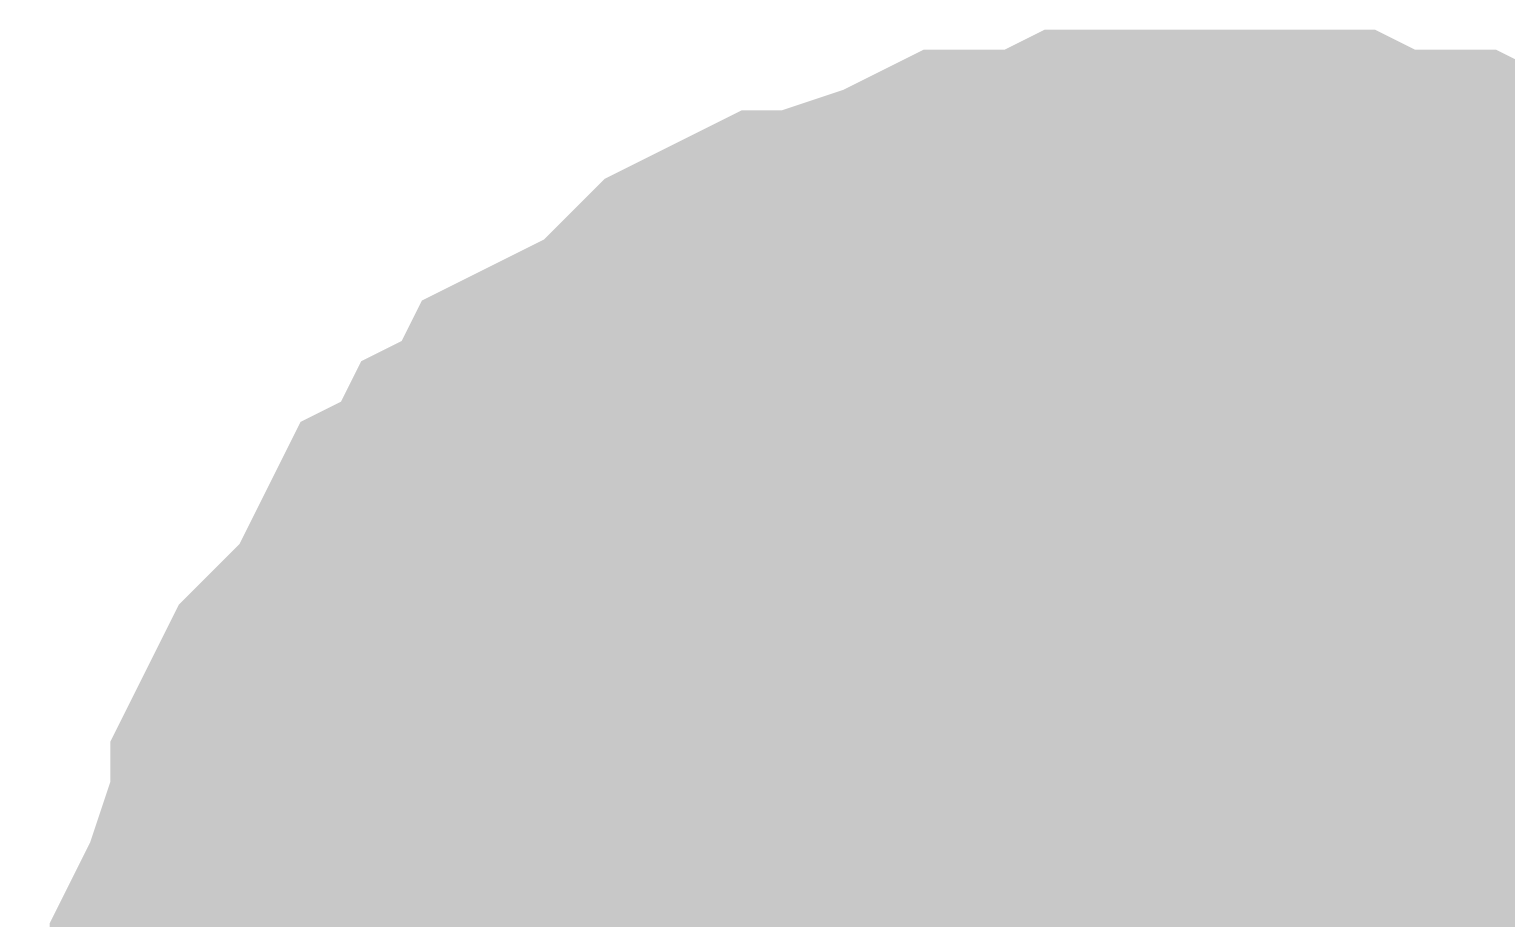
# Model space of a CAD drawing. Header units: inches. Extents: x 0 to 432, y 0 to 280.
# Drawn here: x 83.171 to 83.991, y 208.431 to 208.925 of the extents above; entities that cross this region are included whole.
import ezdxf

# ---------------------------------------------------------------- set-up
doc = ezdxf.new("R2010")
doc.units = ezdxf.units.IN
doc.layers.add('Sheet', color=255, linetype='Continuous')

msp = doc.modelspace()

# ---------------------------------------------------------------- linework, layer by layer
at = {"layer": 'Sheet'}
for points in [[(83.32096, 208.26979, 0.29972, 0.29972, 0), (83.32096, 208.29225, 0.29972, 0.29972, 0), (83.32096, 208.32594, 0.29972, 0.29972, 0), (83.33219, 208.3484, 0.29972, 0.29972, 0), (83.33219, 208.37086, 0.29972, 0.29972, 0), (83.33219, 208.39332, 0.29972, 0.29972, 0), (83.34342, 208.41578, 0.29972, 0.29972, 0), (83.35465, 208.44947, 0.29972, 0.29972, 0), (83.36588, 208.47193, 0.29972, 0.29972, 0), (83.36588, 208.49439, 0.29972, 0.29972, 0), (83.37711, 208.51685, 0.29972, 0.29972, 0), (83.38834, 208.52808, 0.29972, 0.29972, 0), (83.4108, 208.55054, 0.29972, 0.29972, 0), (83.42203, 208.573, 0.29972, 0.29972, 0), (83.43327, 208.59546, 0.29972, 0.29972, 0), (83.45573, 208.60669, 0.29972, 0.29972, 0), (83.46696, 208.62915, 0.29972, 0.29972, 0), (83.48942, 208.64038, 0.29972, 0.29972, 0), (83.50065, 208.66284, 0.29972, 0.29972, 0), (83.52311, 208.67407, 0.29972, 0.29972, 0), (83.54557, 208.6853, 0.29972, 0.29972, 0), (83.56803, 208.70776, 0.29972, 0.29972, 0), (83.57927, 208.71899, 0.29972, 0.29972, 0), (83.60173, 208.73022, 0.29972, 0.29972, 0), (83.62419, 208.73022, 0.29972, 0.29972, 0), (83.64665, 208.74145, 0.29972, 0.29972, 0), (83.68034, 208.75268, 0.29972, 0.29972, 0), (83.7028, 208.76391, 0.29972, 0.29972, 0), (83.72527, 208.76391, 0.29972, 0.29972, 0), (83.74773, 208.76391, 0.29972, 0.29972, 0), (83.77019, 208.77514, 0.29972, 0.29972, 0), (83.80388, 208.77514, 0.29972, 0.29972, 0), (83.82634, 208.77514, 0.29972, 0.29972, 0)], [(83.32096, 208.26979, 0.29972, 0.29972, 0), (83.32096, 208.29225, 0.29972, 0.29972, 0), (83.32096, 208.32594, 0.29972, 0.29972, 0), (83.33219, 208.3484, 0.29972, 0.29972, 0), (83.33219, 208.37086, 0.29972, 0.29972, 0), (83.33219, 208.39332, 0.29972, 0.29972, 0), (83.34342, 208.41578, 0.29972, 0.29972, 0), (83.35465, 208.44947, 0.29972, 0.29972, 0), (83.36588, 208.47193, 0.29972, 0.29972, 0), (83.36588, 208.49439, 0.29972, 0.29972, 0), (83.37711, 208.51685, 0.29972, 0.29972, 0), (83.38834, 208.52808, 0.29972, 0.29972, 0), (83.4108, 208.55054, 0.29972, 0.29972, 0), (83.42203, 208.573, 0.29972, 0.29972, 0), (83.43327, 208.59546, 0.29972, 0.29972, 0), (83.45573, 208.60669, 0.29972, 0.29972, 0), (83.46696, 208.62915, 0.29972, 0.29972, 0), (83.48942, 208.64038, 0.29972, 0.29972, 0), (83.50065, 208.66284, 0.29972, 0.29972, 0), (83.52311, 208.67407, 0.29972, 0.29972, 0), (83.54557, 208.6853, 0.29972, 0.29972, 0), (83.56803, 208.70776, 0.29972, 0.29972, 0), (83.57927, 208.71899, 0.29972, 0.29972, 0), (83.60173, 208.73022, 0.29972, 0.29972, 0), (83.62419, 208.73022, 0.29972, 0.29972, 0), (83.64665, 208.74145, 0.29972, 0.29972, 0), (83.68034, 208.75268, 0.29972, 0.29972, 0), (83.7028, 208.76391, 0.29972, 0.29972, 0), (83.72527, 208.76391, 0.29972, 0.29972, 0), (83.74773, 208.76391, 0.29972, 0.29972, 0), (83.77019, 208.77514, 0.29972, 0.29972, 0), (83.80388, 208.77514, 0.29972, 0.29972, 0), (83.82634, 208.77514, 0.29972, 0.29972, 0)], [(83.32096, 208.26979, 0.29972, 0.29972, 0), (83.32096, 208.29225, 0.29972, 0.29972, 0), (83.32096, 208.32594, 0.29972, 0.29972, 0), (83.33219, 208.3484, 0.29972, 0.29972, 0), (83.33219, 208.37086, 0.29972, 0.29972, 0), (83.33219, 208.39332, 0.29972, 0.29972, 0), (83.34342, 208.41578, 0.29972, 0.29972, 0), (83.35465, 208.44947, 0.29972, 0.29972, 0), (83.36588, 208.47193, 0.29972, 0.29972, 0), (83.36588, 208.49439, 0.29972, 0.29972, 0), (83.37711, 208.51685, 0.29972, 0.29972, 0), (83.38834, 208.52808, 0.29972, 0.29972, 0), (83.4108, 208.55054, 0.29972, 0.29972, 0), (83.42203, 208.573, 0.29972, 0.29972, 0), (83.43327, 208.59546, 0.29972, 0.29972, 0), (83.45573, 208.60669, 0.29972, 0.29972, 0), (83.46696, 208.62915, 0.29972, 0.29972, 0), (83.48942, 208.64038, 0.29972, 0.29972, 0), (83.50065, 208.66284, 0.29972, 0.29972, 0), (83.52311, 208.67407, 0.29972, 0.29972, 0), (83.54557, 208.6853, 0.29972, 0.29972, 0), (83.56803, 208.70776, 0.29972, 0.29972, 0), (83.57927, 208.71899, 0.29972, 0.29972, 0), (83.60173, 208.73022, 0.29972, 0.29972, 0), (83.62419, 208.73022, 0.29972, 0.29972, 0), (83.64665, 208.74145, 0.29972, 0.29972, 0), (83.68034, 208.75268, 0.29972, 0.29972, 0), (83.7028, 208.76391, 0.29972, 0.29972, 0), (83.72527, 208.76391, 0.29972, 0.29972, 0), (83.74773, 208.76391, 0.29972, 0.29972, 0), (83.77019, 208.77514, 0.29972, 0.29972, 0), (83.80388, 208.77514, 0.29972, 0.29972, 0), (83.82634, 208.77514, 0.29972, 0.29972, 0)], [(83.32096, 208.26979, 0.29972, 0.29972, 0), (83.32096, 208.29225, 0.29972, 0.29972, 0), (83.32096, 208.32594, 0.29972, 0.29972, 0), (83.33219, 208.3484, 0.29972, 0.29972, 0), (83.33219, 208.37086, 0.29972, 0.29972, 0), (83.33219, 208.39332, 0.29972, 0.29972, 0), (83.34342, 208.41578, 0.29972, 0.29972, 0), (83.35465, 208.44947, 0.29972, 0.29972, 0), (83.36588, 208.47193, 0.29972, 0.29972, 0), (83.36588, 208.49439, 0.29972, 0.29972, 0), (83.37711, 208.51685, 0.29972, 0.29972, 0), (83.38834, 208.52808, 0.29972, 0.29972, 0), (83.4108, 208.55054, 0.29972, 0.29972, 0), (83.42203, 208.573, 0.29972, 0.29972, 0), (83.43327, 208.59546, 0.29972, 0.29972, 0), (83.45573, 208.60669, 0.29972, 0.29972, 0), (83.46696, 208.62915, 0.29972, 0.29972, 0), (83.48942, 208.64038, 0.29972, 0.29972, 0), (83.50065, 208.66284, 0.29972, 0.29972, 0), (83.52311, 208.67407, 0.29972, 0.29972, 0), (83.54557, 208.6853, 0.29972, 0.29972, 0), (83.56803, 208.70776, 0.29972, 0.29972, 0), (83.57927, 208.71899, 0.29972, 0.29972, 0), (83.60173, 208.73022, 0.29972, 0.29972, 0), (83.62419, 208.73022, 0.29972, 0.29972, 0), (83.64665, 208.74145, 0.29972, 0.29972, 0), (83.68034, 208.75268, 0.29972, 0.29972, 0), (83.7028, 208.76391, 0.29972, 0.29972, 0), (83.72527, 208.76391, 0.29972, 0.29972, 0), (83.74773, 208.76391, 0.29972, 0.29972, 0), (83.77019, 208.77514, 0.29972, 0.29972, 0), (83.80388, 208.77514, 0.29972, 0.29972, 0), (83.82634, 208.77514, 0.29972, 0.29972, 0)], [(83.32096, 208.26979, 0.29972, 0.29972, 0), (83.32096, 208.29225, 0.29972, 0.29972, 0), (83.32096, 208.32594, 0.29972, 0.29972, 0), (83.33219, 208.3484, 0.29972, 0.29972, 0), (83.33219, 208.37086, 0.29972, 0.29972, 0), (83.33219, 208.39332, 0.29972, 0.29972, 0), (83.34342, 208.41578, 0.29972, 0.29972, 0), (83.35465, 208.44947, 0.29972, 0.29972, 0), (83.36588, 208.47193, 0.29972, 0.29972, 0), (83.36588, 208.49439, 0.29972, 0.29972, 0), (83.37711, 208.51685, 0.29972, 0.29972, 0), (83.38834, 208.52808, 0.29972, 0.29972, 0), (83.4108, 208.55054, 0.29972, 0.29972, 0), (83.42203, 208.573, 0.29972, 0.29972, 0), (83.43327, 208.59546, 0.29972, 0.29972, 0), (83.45573, 208.60669, 0.29972, 0.29972, 0), (83.46696, 208.62915, 0.29972, 0.29972, 0), (83.48942, 208.64038, 0.29972, 0.29972, 0), (83.50065, 208.66284, 0.29972, 0.29972, 0), (83.52311, 208.67407, 0.29972, 0.29972, 0), (83.54557, 208.6853, 0.29972, 0.29972, 0), (83.56803, 208.70776, 0.29972, 0.29972, 0), (83.57927, 208.71899, 0.29972, 0.29972, 0), (83.60173, 208.73022, 0.29972, 0.29972, 0), (83.62419, 208.73022, 0.29972, 0.29972, 0), (83.64665, 208.74145, 0.29972, 0.29972, 0), (83.68034, 208.75268, 0.29972, 0.29972, 0), (83.7028, 208.76391, 0.29972, 0.29972, 0), (83.72527, 208.76391, 0.29972, 0.29972, 0), (83.74773, 208.76391, 0.29972, 0.29972, 0), (83.77019, 208.77514, 0.29972, 0.29972, 0), (83.80388, 208.77514, 0.29972, 0.29972, 0), (83.82634, 208.77514, 0.29972, 0.29972, 0)], [(83.32096, 208.26979, 0.29972, 0.29972, 0), (83.32096, 208.29225, 0.29972, 0.29972, 0), (83.32096, 208.32594, 0.29972, 0.29972, 0), (83.33219, 208.3484, 0.29972, 0.29972, 0), (83.33219, 208.37086, 0.29972, 0.29972, 0), (83.33219, 208.39332, 0.29972, 0.29972, 0), (83.34342, 208.41578, 0.29972, 0.29972, 0), (83.35465, 208.44947, 0.29972, 0.29972, 0), (83.36588, 208.47193, 0.29972, 0.29972, 0), (83.36588, 208.49439, 0.29972, 0.29972, 0), (83.37711, 208.51685, 0.29972, 0.29972, 0), (83.38834, 208.52808, 0.29972, 0.29972, 0), (83.4108, 208.55054, 0.29972, 0.29972, 0), (83.42203, 208.573, 0.29972, 0.29972, 0), (83.43327, 208.59546, 0.29972, 0.29972, 0), (83.45573, 208.60669, 0.29972, 0.29972, 0), (83.46696, 208.62915, 0.29972, 0.29972, 0), (83.48942, 208.64038, 0.29972, 0.29972, 0), (83.50065, 208.66284, 0.29972, 0.29972, 0), (83.52311, 208.67407, 0.29972, 0.29972, 0), (83.54557, 208.6853, 0.29972, 0.29972, 0), (83.56803, 208.70776, 0.29972, 0.29972, 0), (83.57927, 208.71899, 0.29972, 0.29972, 0), (83.60173, 208.73022, 0.29972, 0.29972, 0), (83.62419, 208.73022, 0.29972, 0.29972, 0), (83.64665, 208.74145, 0.29972, 0.29972, 0), (83.68034, 208.75268, 0.29972, 0.29972, 0), (83.7028, 208.76391, 0.29972, 0.29972, 0), (83.72527, 208.76391, 0.29972, 0.29972, 0), (83.74773, 208.76391, 0.29972, 0.29972, 0), (83.77019, 208.77514, 0.29972, 0.29972, 0), (83.80388, 208.77514, 0.29972, 0.29972, 0), (83.82634, 208.77514, 0.29972, 0.29972, 0)], [(83.82634, 208.77514, 0.29972, 0.29972, 0), (83.82634, 208.77514, 0.29972, 0.29972, 0)], [(83.82634, 208.77514, 0.29972, 0.29972, 0), (83.8488, 208.77514, 0.29972, 0.29972, 0), (83.8825, 208.77514, 0.29972, 0.29972, 0), (83.90496, 208.76391, 0.29972, 0.29972, 0), (83.92742, 208.76391, 0.29972, 0.29972, 0), (83.94988, 208.76391, 0.29972, 0.29972, 0), (83.97234, 208.75268, 0.29972, 0.29972, 0), (84.00603, 208.74145, 0.29972, 0.29972, 0), (84.0285, 208.73022, 0.29972, 0.29972, 0), (84.05096, 208.73022, 0.29972, 0.29972, 0), (84.07342, 208.71899, 0.29972, 0.29972, 0), (84.08465, 208.70776, 0.29972, 0.29972, 0), (84.10711, 208.6853, 0.29972, 0.29972, 0), (84.12957, 208.67407, 0.29972, 0.29972, 0), (84.15203, 208.66284, 0.29972, 0.29972, 0)], [(83.82634, 208.77514, 0.29972, 0.29972, 0), (83.82634, 208.77514, 0.29972, 0.29972, 0)], [(83.82634, 208.77514, 0.29972, 0.29972, 0), (83.8488, 208.77514, 0.29972, 0.29972, 0), (83.8825, 208.77514, 0.29972, 0.29972, 0), (83.90496, 208.76391, 0.29972, 0.29972, 0), (83.92742, 208.76391, 0.29972, 0.29972, 0), (83.94988, 208.76391, 0.29972, 0.29972, 0), (83.97234, 208.75268, 0.29972, 0.29972, 0), (84.00603, 208.74145, 0.29972, 0.29972, 0), (84.0285, 208.73022, 0.29972, 0.29972, 0), (84.05096, 208.73022, 0.29972, 0.29972, 0), (84.07342, 208.71899, 0.29972, 0.29972, 0), (84.08465, 208.70776, 0.29972, 0.29972, 0), (84.10711, 208.6853, 0.29972, 0.29972, 0), (84.12957, 208.67407, 0.29972, 0.29972, 0), (84.15203, 208.66284, 0.29972, 0.29972, 0)], [(83.82634, 208.77514, 0.29972, 0.29972, 0), (83.82634, 208.77514, 0.29972, 0.29972, 0)], [(83.82634, 208.77514, 0.29972, 0.29972, 0), (83.8488, 208.77514, 0.29972, 0.29972, 0), (83.8825, 208.77514, 0.29972, 0.29972, 0), (83.90496, 208.76391, 0.29972, 0.29972, 0), (83.92742, 208.76391, 0.29972, 0.29972, 0), (83.94988, 208.76391, 0.29972, 0.29972, 0), (83.97234, 208.75268, 0.29972, 0.29972, 0), (84.00603, 208.74145, 0.29972, 0.29972, 0), (84.0285, 208.73022, 0.29972, 0.29972, 0), (84.05096, 208.73022, 0.29972, 0.29972, 0), (84.07342, 208.71899, 0.29972, 0.29972, 0), (84.08465, 208.70776, 0.29972, 0.29972, 0), (84.10711, 208.6853, 0.29972, 0.29972, 0), (84.12957, 208.67407, 0.29972, 0.29972, 0), (84.15203, 208.66284, 0.29972, 0.29972, 0)], [(83.82634, 208.77514, 0.29972, 0.29972, 0), (83.82634, 208.77514, 0.29972, 0.29972, 0)], [(83.82634, 208.77514, 0.29972, 0.29972, 0), (83.8488, 208.77514, 0.29972, 0.29972, 0), (83.8825, 208.77514, 0.29972, 0.29972, 0), (83.90496, 208.76391, 0.29972, 0.29972, 0), (83.92742, 208.76391, 0.29972, 0.29972, 0), (83.94988, 208.76391, 0.29972, 0.29972, 0), (83.97234, 208.75268, 0.29972, 0.29972, 0), (84.00603, 208.74145, 0.29972, 0.29972, 0), (84.0285, 208.73022, 0.29972, 0.29972, 0), (84.05096, 208.73022, 0.29972, 0.29972, 0), (84.07342, 208.71899, 0.29972, 0.29972, 0), (84.08465, 208.70776, 0.29972, 0.29972, 0), (84.10711, 208.6853, 0.29972, 0.29972, 0), (84.12957, 208.67407, 0.29972, 0.29972, 0), (84.15203, 208.66284, 0.29972, 0.29972, 0)], [(83.82634, 208.77514, 0.29972, 0.29972, 0), (83.82634, 208.77514, 0.29972, 0.29972, 0)], [(83.82634, 208.77514, 0.29972, 0.29972, 0), (83.8488, 208.77514, 0.29972, 0.29972, 0), (83.8825, 208.77514, 0.29972, 0.29972, 0), (83.90496, 208.76391, 0.29972, 0.29972, 0), (83.92742, 208.76391, 0.29972, 0.29972, 0), (83.94988, 208.76391, 0.29972, 0.29972, 0), (83.97234, 208.75268, 0.29972, 0.29972, 0), (84.00603, 208.74145, 0.29972, 0.29972, 0), (84.0285, 208.73022, 0.29972, 0.29972, 0), (84.05096, 208.73022, 0.29972, 0.29972, 0), (84.07342, 208.71899, 0.29972, 0.29972, 0), (84.08465, 208.70776, 0.29972, 0.29972, 0), (84.10711, 208.6853, 0.29972, 0.29972, 0), (84.12957, 208.67407, 0.29972, 0.29972, 0), (84.15203, 208.66284, 0.29972, 0.29972, 0)], [(83.82634, 208.77514, 0.29972, 0.29972, 0), (83.82634, 208.77514, 0.29972, 0.29972, 0)], [(83.82634, 208.77514, 0.29972, 0.29972, 0), (83.8488, 208.77514, 0.29972, 0.29972, 0), (83.8825, 208.77514, 0.29972, 0.29972, 0), (83.90496, 208.76391, 0.29972, 0.29972, 0), (83.92742, 208.76391, 0.29972, 0.29972, 0), (83.94988, 208.76391, 0.29972, 0.29972, 0), (83.97234, 208.75268, 0.29972, 0.29972, 0), (84.00603, 208.74145, 0.29972, 0.29972, 0), (84.0285, 208.73022, 0.29972, 0.29972, 0), (84.05096, 208.73022, 0.29972, 0.29972, 0), (84.07342, 208.71899, 0.29972, 0.29972, 0), (84.08465, 208.70776, 0.29972, 0.29972, 0), (84.10711, 208.6853, 0.29972, 0.29972, 0), (84.12957, 208.67407, 0.29972, 0.29972, 0), (84.15203, 208.66284, 0.29972, 0.29972, 0)], [(83.33219, 208.37086, 0.09906, 0.09906, 0), (83.33219, 208.39332, 0.09906, 0.09906, 0), (83.34342, 208.41578, 0.09906, 0.09906, 0), (83.35465, 208.44947, 0.09906, 0.09906, 0), (83.36588, 208.47193, 0.09906, 0.09906, 0), (83.36588, 208.49439, 0.09906, 0.09906, 0), (83.37711, 208.51685, 0.09906, 0.09906, 0), (83.38834, 208.52808, 0.09906, 0.09906, 0), (83.4108, 208.55054, 0.09906, 0.09906, 0), (83.42203, 208.573, 0.09906, 0.09906, 0), (83.43327, 208.59546, 0.09906, 0.09906, 0), (83.45573, 208.60669, 0.09906, 0.09906, 0), (83.46696, 208.62915, 0.09906, 0.09906, 0), (83.48942, 208.64038, 0.09906, 0.09906, 0), (83.50065, 208.66284, 0.09906, 0.09906, 0), (83.52311, 208.67407, 0.09906, 0.09906, 0), (83.54557, 208.6853, 0.09906, 0.09906, 0), (83.56803, 208.70776, 0.09906, 0.09906, 0), (83.57927, 208.71899, 0.09906, 0.09906, 0), (83.60173, 208.73022, 0.09906, 0.09906, 0), (83.62419, 208.73022, 0.09906, 0.09906, 0), (83.64665, 208.74145, 0.09906, 0.09906, 0), (83.68034, 208.75268, 0.09906, 0.09906, 0), (83.7028, 208.76391, 0.09906, 0.09906, 0), (83.72527, 208.76391, 0.09906, 0.09906, 0), (83.74773, 208.76391, 0.09906, 0.09906, 0), (83.77019, 208.77514, 0.09906, 0.09906, 0), (83.80388, 208.77514, 0.09906, 0.09906, 0), (83.82634, 208.77514, 0.09906, 0.09906, 0)], [(83.33219, 208.37086, 0.09906, 0.09906, 0), (83.33219, 208.39332, 0.09906, 0.09906, 0), (83.34342, 208.41578, 0.09906, 0.09906, 0), (83.35465, 208.44947, 0.09906, 0.09906, 0), (83.36588, 208.47193, 0.09906, 0.09906, 0), (83.36588, 208.49439, 0.09906, 0.09906, 0), (83.37711, 208.51685, 0.09906, 0.09906, 0), (83.38834, 208.52808, 0.09906, 0.09906, 0), (83.4108, 208.55054, 0.09906, 0.09906, 0), (83.42203, 208.573, 0.09906, 0.09906, 0), (83.43327, 208.59546, 0.09906, 0.09906, 0), (83.45573, 208.60669, 0.09906, 0.09906, 0), (83.46696, 208.62915, 0.09906, 0.09906, 0), (83.48942, 208.64038, 0.09906, 0.09906, 0), (83.50065, 208.66284, 0.09906, 0.09906, 0), (83.52311, 208.67407, 0.09906, 0.09906, 0), (83.54557, 208.6853, 0.09906, 0.09906, 0), (83.56803, 208.70776, 0.09906, 0.09906, 0), (83.57927, 208.71899, 0.09906, 0.09906, 0), (83.60173, 208.73022, 0.09906, 0.09906, 0), (83.62419, 208.73022, 0.09906, 0.09906, 0), (83.64665, 208.74145, 0.09906, 0.09906, 0), (83.68034, 208.75268, 0.09906, 0.09906, 0), (83.7028, 208.76391, 0.09906, 0.09906, 0), (83.72527, 208.76391, 0.09906, 0.09906, 0), (83.74773, 208.76391, 0.09906, 0.09906, 0), (83.77019, 208.77514, 0.09906, 0.09906, 0), (83.80388, 208.77514, 0.09906, 0.09906, 0), (83.82634, 208.77514, 0.09906, 0.09906, 0)], [(83.33219, 208.37086, 0.09906, 0.09906, 0), (83.33219, 208.39332, 0.09906, 0.09906, 0), (83.34342, 208.41578, 0.09906, 0.09906, 0), (83.35465, 208.44947, 0.09906, 0.09906, 0), (83.36588, 208.47193, 0.09906, 0.09906, 0), (83.36588, 208.49439, 0.09906, 0.09906, 0), (83.37711, 208.51685, 0.09906, 0.09906, 0), (83.38834, 208.52808, 0.09906, 0.09906, 0), (83.4108, 208.55054, 0.09906, 0.09906, 0), (83.42203, 208.573, 0.09906, 0.09906, 0), (83.43327, 208.59546, 0.09906, 0.09906, 0), (83.45573, 208.60669, 0.09906, 0.09906, 0), (83.46696, 208.62915, 0.09906, 0.09906, 0), (83.48942, 208.64038, 0.09906, 0.09906, 0), (83.50065, 208.66284, 0.09906, 0.09906, 0), (83.52311, 208.67407, 0.09906, 0.09906, 0), (83.54557, 208.6853, 0.09906, 0.09906, 0), (83.56803, 208.70776, 0.09906, 0.09906, 0), (83.57927, 208.71899, 0.09906, 0.09906, 0), (83.60173, 208.73022, 0.09906, 0.09906, 0), (83.62419, 208.73022, 0.09906, 0.09906, 0), (83.64665, 208.74145, 0.09906, 0.09906, 0), (83.68034, 208.75268, 0.09906, 0.09906, 0), (83.7028, 208.76391, 0.09906, 0.09906, 0), (83.72527, 208.76391, 0.09906, 0.09906, 0), (83.74773, 208.76391, 0.09906, 0.09906, 0), (83.77019, 208.77514, 0.09906, 0.09906, 0), (83.80388, 208.77514, 0.09906, 0.09906, 0), (83.82634, 208.77514, 0.09906, 0.09906, 0)], [(83.33219, 208.37086, 0.09906, 0.09906, 0), (83.33219, 208.39332, 0.09906, 0.09906, 0), (83.34342, 208.41578, 0.09906, 0.09906, 0), (83.35465, 208.44947, 0.09906, 0.09906, 0), (83.36588, 208.47193, 0.09906, 0.09906, 0), (83.36588, 208.49439, 0.09906, 0.09906, 0), (83.37711, 208.51685, 0.09906, 0.09906, 0), (83.38834, 208.52808, 0.09906, 0.09906, 0), (83.4108, 208.55054, 0.09906, 0.09906, 0), (83.42203, 208.573, 0.09906, 0.09906, 0), (83.43327, 208.59546, 0.09906, 0.09906, 0), (83.45573, 208.60669, 0.09906, 0.09906, 0), (83.46696, 208.62915, 0.09906, 0.09906, 0), (83.48942, 208.64038, 0.09906, 0.09906, 0), (83.50065, 208.66284, 0.09906, 0.09906, 0), (83.52311, 208.67407, 0.09906, 0.09906, 0), (83.54557, 208.6853, 0.09906, 0.09906, 0), (83.56803, 208.70776, 0.09906, 0.09906, 0), (83.57927, 208.71899, 0.09906, 0.09906, 0), (83.60173, 208.73022, 0.09906, 0.09906, 0), (83.62419, 208.73022, 0.09906, 0.09906, 0), (83.64665, 208.74145, 0.09906, 0.09906, 0), (83.68034, 208.75268, 0.09906, 0.09906, 0), (83.7028, 208.76391, 0.09906, 0.09906, 0), (83.72527, 208.76391, 0.09906, 0.09906, 0), (83.74773, 208.76391, 0.09906, 0.09906, 0), (83.77019, 208.77514, 0.09906, 0.09906, 0), (83.80388, 208.77514, 0.09906, 0.09906, 0), (83.82634, 208.77514, 0.09906, 0.09906, 0)], [(83.33219, 208.37086, 0.09906, 0.09906, 0), (83.33219, 208.39332, 0.09906, 0.09906, 0), (83.34342, 208.41578, 0.09906, 0.09906, 0), (83.35465, 208.44947, 0.09906, 0.09906, 0), (83.36588, 208.47193, 0.09906, 0.09906, 0), (83.36588, 208.49439, 0.09906, 0.09906, 0), (83.37711, 208.51685, 0.09906, 0.09906, 0), (83.38834, 208.52808, 0.09906, 0.09906, 0), (83.4108, 208.55054, 0.09906, 0.09906, 0), (83.42203, 208.573, 0.09906, 0.09906, 0), (83.43327, 208.59546, 0.09906, 0.09906, 0), (83.45573, 208.60669, 0.09906, 0.09906, 0), (83.46696, 208.62915, 0.09906, 0.09906, 0), (83.48942, 208.64038, 0.09906, 0.09906, 0), (83.50065, 208.66284, 0.09906, 0.09906, 0), (83.52311, 208.67407, 0.09906, 0.09906, 0), (83.54557, 208.6853, 0.09906, 0.09906, 0), (83.56803, 208.70776, 0.09906, 0.09906, 0), (83.57927, 208.71899, 0.09906, 0.09906, 0), (83.60173, 208.73022, 0.09906, 0.09906, 0), (83.62419, 208.73022, 0.09906, 0.09906, 0), (83.64665, 208.74145, 0.09906, 0.09906, 0), (83.68034, 208.75268, 0.09906, 0.09906, 0), (83.7028, 208.76391, 0.09906, 0.09906, 0), (83.72527, 208.76391, 0.09906, 0.09906, 0), (83.74773, 208.76391, 0.09906, 0.09906, 0), (83.77019, 208.77514, 0.09906, 0.09906, 0), (83.80388, 208.77514, 0.09906, 0.09906, 0), (83.82634, 208.77514, 0.09906, 0.09906, 0)], [(83.33219, 208.37086, 0.09906, 0.09906, 0), (83.33219, 208.39332, 0.09906, 0.09906, 0), (83.34342, 208.41578, 0.09906, 0.09906, 0), (83.35465, 208.44947, 0.09906, 0.09906, 0), (83.36588, 208.47193, 0.09906, 0.09906, 0), (83.36588, 208.49439, 0.09906, 0.09906, 0), (83.37711, 208.51685, 0.09906, 0.09906, 0), (83.38834, 208.52808, 0.09906, 0.09906, 0), (83.4108, 208.55054, 0.09906, 0.09906, 0), (83.42203, 208.573, 0.09906, 0.09906, 0), (83.43327, 208.59546, 0.09906, 0.09906, 0), (83.45573, 208.60669, 0.09906, 0.09906, 0), (83.46696, 208.62915, 0.09906, 0.09906, 0), (83.48942, 208.64038, 0.09906, 0.09906, 0), (83.50065, 208.66284, 0.09906, 0.09906, 0), (83.52311, 208.67407, 0.09906, 0.09906, 0), (83.54557, 208.6853, 0.09906, 0.09906, 0), (83.56803, 208.70776, 0.09906, 0.09906, 0), (83.57927, 208.71899, 0.09906, 0.09906, 0), (83.60173, 208.73022, 0.09906, 0.09906, 0), (83.62419, 208.73022, 0.09906, 0.09906, 0), (83.64665, 208.74145, 0.09906, 0.09906, 0), (83.68034, 208.75268, 0.09906, 0.09906, 0), (83.7028, 208.76391, 0.09906, 0.09906, 0), (83.72527, 208.76391, 0.09906, 0.09906, 0), (83.74773, 208.76391, 0.09906, 0.09906, 0), (83.77019, 208.77514, 0.09906, 0.09906, 0), (83.80388, 208.77514, 0.09906, 0.09906, 0), (83.82634, 208.77514, 0.09906, 0.09906, 0)], [(83.82634, 208.77514, 0.09906, 0.09906, 0), (83.82634, 208.77514, 0.09906, 0.09906, 0)], [(83.82634, 208.77514, 0.09906, 0.09906, 0), (83.8488, 208.77514, 0.09906, 0.09906, 0), (83.8825, 208.77514, 0.09906, 0.09906, 0), (83.90496, 208.76391, 0.09906, 0.09906, 0), (83.92742, 208.76391, 0.09906, 0.09906, 0), (83.94988, 208.76391, 0.09906, 0.09906, 0), (83.97234, 208.75268, 0.09906, 0.09906, 0), (84.00603, 208.74145, 0.09906, 0.09906, 0), (84.0285, 208.73022, 0.09906, 0.09906, 0), (84.05096, 208.73022, 0.09906, 0.09906, 0)], [(83.82634, 208.77514, 0.09906, 0.09906, 0), (83.82634, 208.77514, 0.09906, 0.09906, 0)], [(83.82634, 208.77514, 0.09906, 0.09906, 0), (83.8488, 208.77514, 0.09906, 0.09906, 0), (83.8825, 208.77514, 0.09906, 0.09906, 0), (83.90496, 208.76391, 0.09906, 0.09906, 0), (83.92742, 208.76391, 0.09906, 0.09906, 0), (83.94988, 208.76391, 0.09906, 0.09906, 0), (83.97234, 208.75268, 0.09906, 0.09906, 0), (84.00603, 208.74145, 0.09906, 0.09906, 0), (84.0285, 208.73022, 0.09906, 0.09906, 0), (84.05096, 208.73022, 0.09906, 0.09906, 0)], [(83.82634, 208.77514, 0.09906, 0.09906, 0), (83.82634, 208.77514, 0.09906, 0.09906, 0)], [(83.82634, 208.77514, 0.09906, 0.09906, 0), (83.8488, 208.77514, 0.09906, 0.09906, 0), (83.8825, 208.77514, 0.09906, 0.09906, 0), (83.90496, 208.76391, 0.09906, 0.09906, 0), (83.92742, 208.76391, 0.09906, 0.09906, 0), (83.94988, 208.76391, 0.09906, 0.09906, 0), (83.97234, 208.75268, 0.09906, 0.09906, 0), (84.00603, 208.74145, 0.09906, 0.09906, 0), (84.0285, 208.73022, 0.09906, 0.09906, 0), (84.05096, 208.73022, 0.09906, 0.09906, 0)], [(83.82634, 208.77514, 0.09906, 0.09906, 0), (83.82634, 208.77514, 0.09906, 0.09906, 0)], [(83.82634, 208.77514, 0.09906, 0.09906, 0), (83.8488, 208.77514, 0.09906, 0.09906, 0), (83.8825, 208.77514, 0.09906, 0.09906, 0), (83.90496, 208.76391, 0.09906, 0.09906, 0), (83.92742, 208.76391, 0.09906, 0.09906, 0), (83.94988, 208.76391, 0.09906, 0.09906, 0), (83.97234, 208.75268, 0.09906, 0.09906, 0), (84.00603, 208.74145, 0.09906, 0.09906, 0), (84.0285, 208.73022, 0.09906, 0.09906, 0), (84.05096, 208.73022, 0.09906, 0.09906, 0)], [(83.82634, 208.77514, 0.09906, 0.09906, 0), (83.82634, 208.77514, 0.09906, 0.09906, 0)], [(83.82634, 208.77514, 0.09906, 0.09906, 0), (83.8488, 208.77514, 0.09906, 0.09906, 0), (83.8825, 208.77514, 0.09906, 0.09906, 0), (83.90496, 208.76391, 0.09906, 0.09906, 0), (83.92742, 208.76391, 0.09906, 0.09906, 0), (83.94988, 208.76391, 0.09906, 0.09906, 0), (83.97234, 208.75268, 0.09906, 0.09906, 0), (84.00603, 208.74145, 0.09906, 0.09906, 0), (84.0285, 208.73022, 0.09906, 0.09906, 0), (84.05096, 208.73022, 0.09906, 0.09906, 0)], [(83.82634, 208.77514, 0.09906, 0.09906, 0), (83.82634, 208.77514, 0.09906, 0.09906, 0)], [(83.82634, 208.77514, 0.09906, 0.09906, 0), (83.8488, 208.77514, 0.09906, 0.09906, 0), (83.8825, 208.77514, 0.09906, 0.09906, 0), (83.90496, 208.76391, 0.09906, 0.09906, 0), (83.92742, 208.76391, 0.09906, 0.09906, 0), (83.94988, 208.76391, 0.09906, 0.09906, 0), (83.97234, 208.75268, 0.09906, 0.09906, 0), (84.00603, 208.74145, 0.09906, 0.09906, 0), (84.0285, 208.73022, 0.09906, 0.09906, 0), (84.05096, 208.73022, 0.09906, 0.09906, 0)]]:
    msp.add_lwpolyline(points, format="xyseb", dxfattribs=at)
msp.add_lwpolyline([(83.566, 208.28, 0.508, 0.508, 1), (84.074, 208.28, 0.508, 0.508, 1)], format="xyseb", close=True, dxfattribs=at)

doc.saveas('drawing.dxf')
